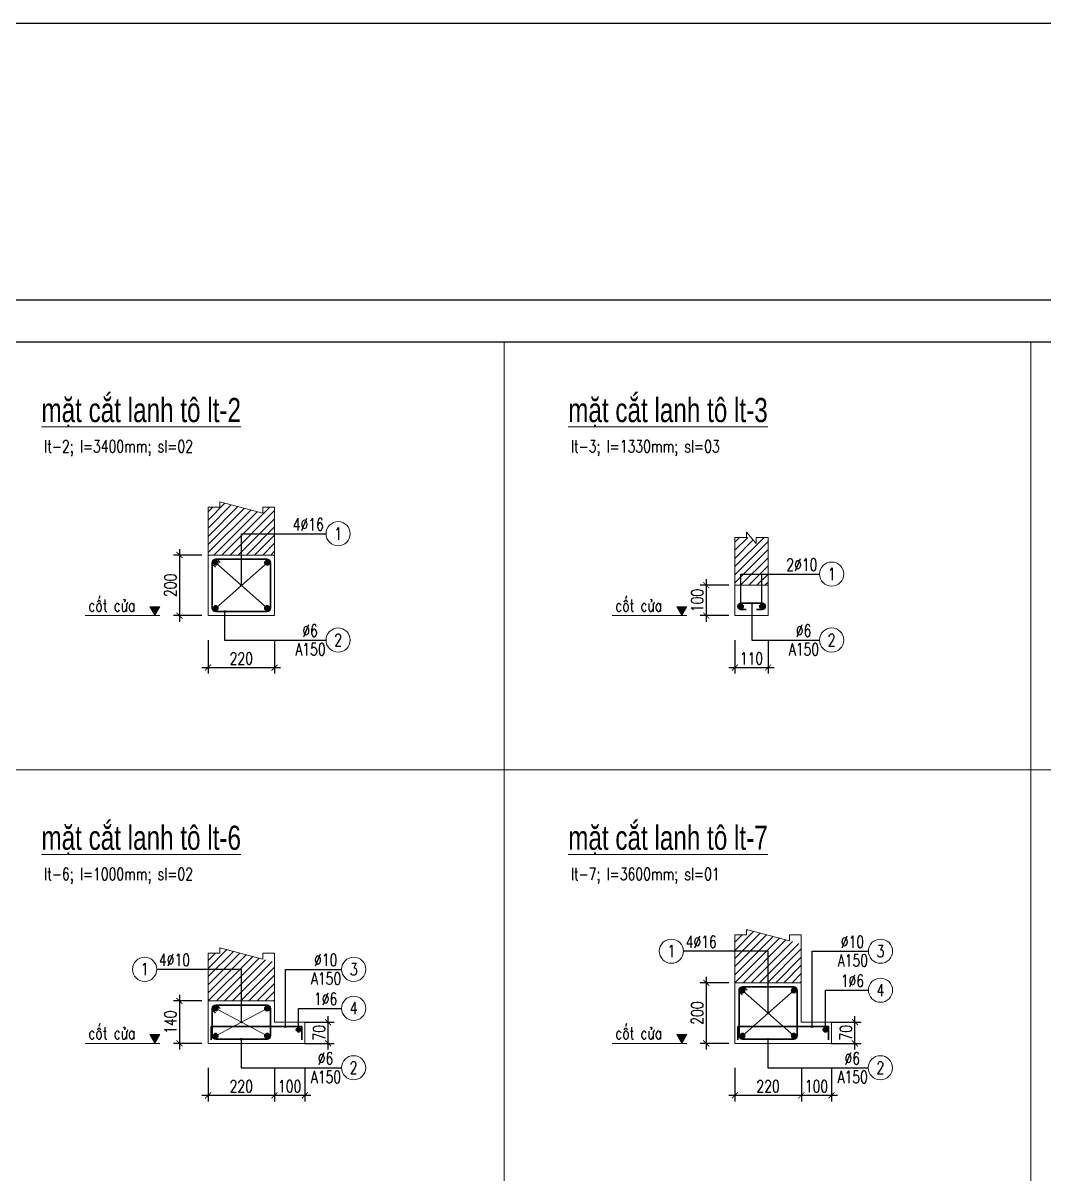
# Model space of a CAD drawing. Extents: x -1855204 to -1466800, y -1308584 to -996495.
# Drawn here: x -1773292 to -1756406, y -1288916 to -1269883 of the extents above; entities that cross this region are included whole.
import ezdxf
from ezdxf.enums import TextEntityAlignment as Align

# ---------------------------------------------------------------- set-up
doc = ezdxf.new("R2010")
doc.units = 0
doc.header["$LTSCALE"] = 150
doc.header["$PDMODE"] = 35
doc.layers.get('Defpoints').update_dxf_attribs({"lineweight": 18})
for name, color, linetype, lineweight in [('05.Text', 253, 'Continuous', 18), ('11.Khung bo', 32, 'Continuous', 50), ('12.Khung', 36, 'Continuous', 25), ('KCVN-THAY', 7, 'Continuous', 25), ('LS-CAT', 30, 'Continuous', 20), ('LS-DIM', 251, 'Continuous', 13), ('LS-HATCH', 147, 'Continuous', 9), ('LS-TEXT', 60, 'Continuous', 20), ('LS-THAY', 7, 'Continuous', 20), ('LS-THEP', 3, 'Continuous', 35), ('THEP DAI', 3, 'Continuous', 35)]:
    doc.layers.add(name, color=color, linetype=linetype, lineweight=lineweight)
doc.layers.add('DIM', color=1, linetype='Continuous')
doc.styles.add('LS.TEXT', font='vnromadi.shx', dxfattribs={"width": 0.7, "height": 4})
doc.styles.add('romans.shx', font='romans.shx', dxfattribs={"width": 0.75, "bigfont": 'vns.shx'})
doc.styles.add('vnsimpli', font='vnsimli.shx', dxfattribs={"width": 0.75})
doc.dimstyles.new('D20', dxfattribs={"dimscale": 0, "dimtxt": 200, "dimasz": 100, "dimexe": 100, "dimexo": 1, "dimgap": 50, "dimtad": 1, "dimdec": 0, "dimlfac": 0.2, "dimdsep": 46, "dimtxsty": 'vnsimpli', "dimblk1": 'ARCHTICK', "dimblk2": 'ARCHTICK', "dimsah": 1, "dimcen": 0, "dimdle": 100, "dimclrd": 256, "dimclre": 256, "dimclrt": 60, "dimadec": 0, "dimazin": 0, "dimtfac": 0.004, "dimtdec": 0, "dimtmove": 0, "dimatfit": 3, "dimldrblk": 'ARCHTICK', "dimfxl": 1, "dimtolj": 1, "dimarcsym": 0})
doc.dimstyles.new('LS.GHI CHU', dxfattribs={"dimtxt": 200, "dimasz": 120, "dimexe": 120, "dimexo": 120, "dimgap": 80, "dimtad": 1, "dimdec": 0, "dimzin": 0, "dimdsep": 46, "dimtxsty": 'romans.shx', "dimblk": 'ARCHTICK', "dimcen": 0.09, "dimdle": 120, "dimclrd": 256, "dimclre": 8, "dimclrt": 7, "dimadec": 0, "dimazin": 0, "dimtfac": 1, "dimtdec": 0, "dimtofl": 0, "dimtmove": 0, "dimatfit": 3, "dimldrblk": 'ARCHTICK', "dimfxl": 1, "dimtolj": 1, "dimtzin": 0, "dimarcsym": 0})

# ---------------------------------------------------------------- blocks, each defined once
blk = doc.blocks.new('*U4')
at = {"layer": 'KCVN-THAY', "color": 140}
blk.add_lwpolyline([(214871.76, 86966.68), (215381.8, 86966.68), (215381.8, 86579.68), (214871.76, 86579.68)], close=True, dxfattribs=at)
blk = doc.blocks.new('100')
at = {"layer": '11.Khung bo', "const_width": 26.7}
blk.add_lwpolyline([(1860913, -945240), (1860913, -916940), (1896063, -916940), (1896063, -945240)], close=True, dxfattribs=at)
at = {"layer": '12.Khung', "color": 1}
blk.add_lwpolyline([(1901579, -945940), (1901579, -916240), (1859580, -916240), (1859580, -945940)], close=True, dxfattribs=at)
blk = doc.blocks.new('_ArchTick')
at = {"layer": 'DIM', "color": 0, "const_width": 0.15}
blk.add_lwpolyline([(-0.5, -0.5), (0.5, 0.5)], dxfattribs=at)
blk = doc.blocks.new('*D2102')
at = {"layer": 'Defpoints', "color": 0, "transparency": 16777216}
for p in [(-1770232, -1280087), (-1769132, -1280087), (-1769132, -1280542)]:
    blk.add_point(p, dxfattribs=at)
at = {"layer": 'LS-DIM', "lineweight": -2, "transparency": 16777216}
for p, q in [((-1770232, -1280088), (-1770232, -1280642)), ((-1769132, -1280088), (-1769132, -1280642)), ((-1770332, -1280542), (-1769032, -1280542))]:
    blk.add_line(p, q, dxfattribs=at)
at = {"layer": 'LS-DIM', "lineweight": -2, "transparency": 16777216, "xscale": 100, "yscale": 100, "zscale": 100, "rotation": 180}
blk.add_blockref('_ArchTick', (-1770232, -1280542), dxfattribs=at)
at = {"layer": 'LS-DIM', "lineweight": -2, "transparency": 16777216, "xscale": 100, "yscale": 100, "zscale": 100}
blk.add_blockref('_ArchTick', (-1769132, -1280542), dxfattribs=at)
at = {"layer": 'LS-DIM', "color": 60, "transparency": 16777216, "insert": (-1769682, -1280392), "char_height": 200, "attachment_point": 5, "style": 'vnsimpli'}
blk.add_mtext('\\A1;220', dxfattribs=at)
blk = doc.blocks.new('*D2103')
at = {"layer": 'Defpoints', "color": 0, "transparency": 16777216}
for p in [(-1770332, -1278681), (-1770704, -1279683), (-1770332, -1279683)]:
    blk.add_point(p, dxfattribs=at)
at = {"layer": 'LS-DIM', "lineweight": -2, "transparency": 16777216}
for p, q in [((-1770704, -1278581), (-1770704, -1279783)), ((-1770333, -1278681), (-1770804, -1278681)), ((-1770333, -1279683), (-1770804, -1279683))]:
    blk.add_line(p, q, dxfattribs=at)
at = {"layer": 'LS-DIM', "lineweight": -2, "transparency": 16777216, "xscale": 100, "yscale": 100, "zscale": 100}
for p, rotation in [((-1770704, -1278681), 90), ((-1770704, -1279683), 270)]:
    blk.add_blockref('_ArchTick', p, dxfattribs=dict(at, rotation=rotation))
at = {"layer": 'LS-DIM', "color": 60, "transparency": 16777216, "insert": (-1770854, -1279182), "char_height": 200, "attachment_point": 5, "rotation": 90, "style": 'vnsimpli'}
blk.add_mtext('\\A1;200', dxfattribs=at)
blk = doc.blocks.new('cotthep')
at = {"layer": 'LS-THAY'}
blk.add_circle((-250, 0), 250, dxfattribs=at)
at = {"layer": 'LS-TEXT', "style": 'vnsimpli', "width": 0.75}
for tag, p in [('24`25', (446, 69)), ('10', (-250, -123)), ('A200', (440, -316))]:
    blk.add_attdef(tag, text='', height=250, dxfattribs=at).set_placement(p, align=Align.CENTER)
blk = doc.blocks.new('THEP DAM')
at = {"layer": 'LS-THEP'}
for p, q in [((-0.6, 0), (0.6, 0)), ((-0.42, 0.42), (0.42, -0.42)), ((-0.42, -0.42), (0.42, 0.42)), ((0, 0.6), (0, -0.6))]:
    blk.add_line(p, q, dxfattribs=at)
blk.add_circle((0, 0), 0.6, dxfattribs=at)
blk = doc.blocks.new('*D2104')
at = {"layer": 'Defpoints', "color": 0, "transparency": 16777216}
for p in [(-1761519, -1280087), (-1760969, -1280087), (-1760969, -1280542)]:
    blk.add_point(p, dxfattribs=at)
at = {"layer": 'LS-DIM', "lineweight": -2, "transparency": 16777216}
for p, q in [((-1761519, -1280088), (-1761519, -1280642)), ((-1760969, -1280088), (-1760969, -1280642)), ((-1761619, -1280542), (-1760869, -1280542))]:
    blk.add_line(p, q, dxfattribs=at)
at = {"layer": 'LS-DIM', "lineweight": -2, "transparency": 16777216, "xscale": 100, "yscale": 100, "zscale": 100, "rotation": 180}
blk.add_blockref('_ArchTick', (-1761519, -1280542), dxfattribs=at)
at = {"layer": 'LS-DIM', "lineweight": -2, "transparency": 16777216, "xscale": 100, "yscale": 100, "zscale": 100}
blk.add_blockref('_ArchTick', (-1760969, -1280542), dxfattribs=at)
at = {"layer": 'LS-DIM', "color": 60, "transparency": 16777216, "insert": (-1761244, -1280392), "char_height": 200, "attachment_point": 5, "style": 'vnsimpli'}
blk.add_mtext('\\A1;110', dxfattribs=at)
blk = doc.blocks.new('*D2105')
at = {"layer": 'Defpoints', "color": 0, "transparency": 16777216}
for p in [(-1761619, -1279181), (-1761991, -1279683), (-1761619, -1279683)]:
    blk.add_point(p, dxfattribs=at)
at = {"layer": 'LS-DIM', "lineweight": -2, "transparency": 16777216}
for p, q in [((-1761991, -1279081), (-1761991, -1279783)), ((-1761620, -1279181), (-1762091, -1279181)), ((-1761620, -1279683), (-1762091, -1279683))]:
    blk.add_line(p, q, dxfattribs=at)
at = {"layer": 'LS-DIM', "lineweight": -2, "transparency": 16777216, "xscale": 100, "yscale": 100, "zscale": 100}
for p, rotation in [((-1761991, -1279181), 90), ((-1761991, -1279683), 270)]:
    blk.add_blockref('_ArchTick', p, dxfattribs=dict(at, rotation=rotation))
at = {"layer": 'LS-DIM', "color": 60, "transparency": 16777216, "insert": (-1762141, -1279432), "char_height": 200, "attachment_point": 5, "rotation": 90, "style": 'vnsimpli'}
blk.add_mtext('\\A1;100', dxfattribs=at)
blk = doc.blocks.new('*D2112')
at = {"layer": 'Defpoints', "color": 0, "transparency": 16777216}
for p in [(-1770232, -1287159), (-1769132, -1287159), (-1769132, -1287615)]:
    blk.add_point(p, dxfattribs=at)
at = {"layer": 'LS-DIM', "lineweight": -2, "transparency": 16777216}
for p, q in [((-1770232, -1287160), (-1770232, -1287715)), ((-1769132, -1287160), (-1769132, -1287715)), ((-1770332, -1287615), (-1769032, -1287615))]:
    blk.add_line(p, q, dxfattribs=at)
at = {"layer": 'LS-DIM', "lineweight": -2, "transparency": 16777216, "xscale": 100, "yscale": 100, "zscale": 100, "rotation": 180}
blk.add_blockref('_ArchTick', (-1770232, -1287615), dxfattribs=at)
at = {"layer": 'LS-DIM', "lineweight": -2, "transparency": 16777216, "xscale": 100, "yscale": 100, "zscale": 100}
blk.add_blockref('_ArchTick', (-1769132, -1287615), dxfattribs=at)
at = {"layer": 'LS-DIM', "color": 60, "transparency": 16777216, "insert": (-1769682, -1287465), "char_height": 200, "attachment_point": 5, "style": 'vnsimpli'}
blk.add_mtext('\\A1;220', dxfattribs=at)
blk = doc.blocks.new('*D2113')
at = {"layer": 'Defpoints', "color": 0, "transparency": 16777216}
for p in [(-1770332, -1286054), (-1770704, -1286756), (-1770332, -1286756)]:
    blk.add_point(p, dxfattribs=at)
at = {"layer": 'LS-DIM', "lineweight": -2, "transparency": 16777216}
for p, q in [((-1770704, -1285954), (-1770704, -1286856)), ((-1770333, -1286054), (-1770804, -1286054)), ((-1770333, -1286756), (-1770804, -1286756))]:
    blk.add_line(p, q, dxfattribs=at)
at = {"layer": 'LS-DIM', "lineweight": -2, "transparency": 16777216, "xscale": 100, "yscale": 100, "zscale": 100}
for p, rotation in [((-1770704, -1286054), 90), ((-1770704, -1286756), 270)]:
    blk.add_blockref('_ArchTick', p, dxfattribs=dict(at, rotation=rotation))
at = {"layer": 'LS-DIM', "color": 60, "transparency": 16777216, "insert": (-1770854, -1286405), "char_height": 200, "attachment_point": 5, "rotation": 90, "style": 'vnsimpli'}
blk.add_mtext('\\A1;140', dxfattribs=at)
blk = doc.blocks.new('*D2114')
at = {"layer": 'Defpoints', "color": 0, "transparency": 16777216}
for p in [(-1768632, -1286406), (-1768245, -1286406), (-1768632, -1286756)]:
    blk.add_point(p, dxfattribs=at)
at = {"layer": 'LS-DIM', "lineweight": -2, "transparency": 16777216}
for p, q in [((-1768245, -1286856), (-1768245, -1286306)), ((-1768631, -1286406), (-1768145, -1286406)), ((-1768631, -1286756), (-1768145, -1286756))]:
    blk.add_line(p, q, dxfattribs=at)
at = {"layer": 'LS-DIM', "lineweight": -2, "transparency": 16777216, "xscale": 100, "yscale": 100, "zscale": 100}
for p, rotation in [((-1768245, -1286406), 90), ((-1768245, -1286756), 270)]:
    blk.add_blockref('_ArchTick', p, dxfattribs=dict(at, rotation=rotation))
at = {"layer": 'LS-DIM', "color": 60, "transparency": 16777216, "insert": (-1768395, -1286581), "char_height": 200, "attachment_point": 5, "rotation": 90, "style": 'vnsimpli'}
blk.add_mtext('\\A1;70', dxfattribs=at)
blk = doc.blocks.new('*D2115')
at = {"layer": 'Defpoints', "color": 0, "transparency": 16777216}
for p in [(-1769132, -1287159), (-1768632, -1287159), (-1768632, -1287615)]:
    blk.add_point(p, dxfattribs=at)
at = {"layer": 'LS-DIM', "lineweight": -2, "transparency": 16777216}
for p, q in [((-1769132, -1287160), (-1769132, -1287715)), ((-1768632, -1287160), (-1768632, -1287715)), ((-1769232, -1287615), (-1768532, -1287615))]:
    blk.add_line(p, q, dxfattribs=at)
at = {"layer": 'LS-DIM', "lineweight": -2, "transparency": 16777216, "xscale": 100, "yscale": 100, "zscale": 100, "rotation": 180}
blk.add_blockref('_ArchTick', (-1769132, -1287615), dxfattribs=at)
at = {"layer": 'LS-DIM', "lineweight": -2, "transparency": 16777216, "xscale": 100, "yscale": 100, "zscale": 100}
blk.add_blockref('_ArchTick', (-1768632, -1287615), dxfattribs=at)
at = {"layer": 'LS-DIM', "color": 60, "transparency": 16777216, "insert": (-1768882, -1287465), "char_height": 200, "attachment_point": 5, "style": 'vnsimpli'}
blk.add_mtext('\\A1;100', dxfattribs=at)
blk = doc.blocks.new('*D2116')
at = {"layer": 'Defpoints', "color": 0, "transparency": 16777216}
for p in [(-1761519, -1287159), (-1760419, -1287159), (-1760419, -1287615)]:
    blk.add_point(p, dxfattribs=at)
at = {"layer": 'LS-DIM', "lineweight": -2, "transparency": 16777216}
for p, q in [((-1761519, -1287160), (-1761519, -1287715)), ((-1760419, -1287160), (-1760419, -1287715)), ((-1761619, -1287615), (-1760319, -1287615))]:
    blk.add_line(p, q, dxfattribs=at)
at = {"layer": 'LS-DIM', "lineweight": -2, "transparency": 16777216, "xscale": 100, "yscale": 100, "zscale": 100, "rotation": 180}
blk.add_blockref('_ArchTick', (-1761519, -1287615), dxfattribs=at)
at = {"layer": 'LS-DIM', "lineweight": -2, "transparency": 16777216, "xscale": 100, "yscale": 100, "zscale": 100}
blk.add_blockref('_ArchTick', (-1760419, -1287615), dxfattribs=at)
at = {"layer": 'LS-DIM', "color": 60, "transparency": 16777216, "insert": (-1760969, -1287465), "char_height": 200, "attachment_point": 5, "style": 'vnsimpli'}
blk.add_mtext('\\A1;220', dxfattribs=at)
blk = doc.blocks.new('*D2117')
at = {"layer": 'Defpoints', "color": 0, "transparency": 16777216}
for p in [(-1761619, -1285754), (-1761991, -1286756), (-1761619, -1286756)]:
    blk.add_point(p, dxfattribs=at)
at = {"layer": 'LS-DIM', "lineweight": -2, "transparency": 16777216}
for p, q in [((-1761620, -1285754), (-1762091, -1285754)), ((-1761991, -1285654), (-1761991, -1286856)), ((-1761620, -1286756), (-1762091, -1286756))]:
    blk.add_line(p, q, dxfattribs=at)
at = {"layer": 'LS-DIM', "lineweight": -2, "transparency": 16777216, "xscale": 100, "yscale": 100, "zscale": 100}
for p, rotation in [((-1761991, -1285754), 90), ((-1761991, -1286756), 270)]:
    blk.add_blockref('_ArchTick', p, dxfattribs=dict(at, rotation=rotation))
at = {"layer": 'LS-DIM', "color": 60, "transparency": 16777216, "insert": (-1762141, -1286255), "char_height": 200, "attachment_point": 5, "rotation": 90, "style": 'vnsimpli'}
blk.add_mtext('\\A1;200', dxfattribs=at)
blk = doc.blocks.new('*D2118')
at = {"layer": 'Defpoints', "color": 0, "transparency": 16777216}
for p in [(-1759919, -1286406), (-1759532, -1286406), (-1759919, -1286756)]:
    blk.add_point(p, dxfattribs=at)
at = {"layer": 'LS-DIM', "lineweight": -2, "transparency": 16777216}
for p, q in [((-1759532, -1286856), (-1759532, -1286306)), ((-1759918, -1286406), (-1759432, -1286406)), ((-1759918, -1286756), (-1759432, -1286756))]:
    blk.add_line(p, q, dxfattribs=at)
at = {"layer": 'LS-DIM', "lineweight": -2, "transparency": 16777216, "xscale": 100, "yscale": 100, "zscale": 100}
for p, rotation in [((-1759532, -1286406), 90), ((-1759532, -1286756), 270)]:
    blk.add_blockref('_ArchTick', p, dxfattribs=dict(at, rotation=rotation))
at = {"layer": 'LS-DIM', "color": 60, "transparency": 16777216, "insert": (-1759682, -1286581), "char_height": 200, "attachment_point": 5, "rotation": 90, "style": 'vnsimpli'}
blk.add_mtext('\\A1;70', dxfattribs=at)
blk = doc.blocks.new('*D2119')
at = {"layer": 'Defpoints', "color": 0, "transparency": 16777216}
for p in [(-1760419, -1287159), (-1759919, -1287159), (-1759919, -1287615)]:
    blk.add_point(p, dxfattribs=at)
at = {"layer": 'LS-DIM', "lineweight": -2, "transparency": 16777216}
for p, q in [((-1760419, -1287160), (-1760419, -1287715)), ((-1759919, -1287160), (-1759919, -1287715)), ((-1760519, -1287615), (-1759819, -1287615))]:
    blk.add_line(p, q, dxfattribs=at)
at = {"layer": 'LS-DIM', "lineweight": -2, "transparency": 16777216, "xscale": 100, "yscale": 100, "zscale": 100, "rotation": 180}
blk.add_blockref('_ArchTick', (-1760419, -1287615), dxfattribs=at)
at = {"layer": 'LS-DIM', "lineweight": -2, "transparency": 16777216, "xscale": 100, "yscale": 100, "zscale": 100}
blk.add_blockref('_ArchTick', (-1759919, -1287615), dxfattribs=at)
at = {"layer": 'LS-DIM', "color": 60, "transparency": 16777216, "insert": (-1760169, -1287465), "char_height": 200, "attachment_point": 5, "style": 'vnsimpli'}
blk.add_mtext('\\A1;100', dxfattribs=at)

msp = doc.modelspace()

# ---------------------------------------------------------------- hatches: boundary and pattern name
at = {"layer": 'LS-HATCH', "ltscale": 0.01}
h = msp.add_hatch(dxfattribs=at)
h.set_pattern_fill('ANSI31', color=256, scale=30, style=0)
h.set_pattern_definition([(45, (-538119.25, 2106711.84), (-67.351921, 67.351921), [])])
h.paths.add_polyline_path([(-1770231.6, -1278681.1), (-1769131.6, -1278681.1), (-1769131.6, -1277889.1), (-1769327, -1277889.1), (-1769327, -1277988.9), (-1770036.5, -1277802.9), (-1770036.5, -1277889.1), (-1770231.6, -1277889.1)])
h = msp.add_hatch(dxfattribs=at)
h.set_pattern_fill('ANSI31', color=256, scale=30, style=0)
h.set_pattern_definition([(45, (-529406.92, 2106211.84), (-67.351921, 67.351921), [])])
h.paths.add_polyline_path([(-1760969.3, -1278389.1), (-1761164.7, -1278389.1), (-1761164.7, -1278488.9), (-1761250.3, -1278389.1), (-1761519.3, -1278389.1), (-1761519.3, -1279181.1), (-1760969.3, -1279181.1)])
h = msp.add_hatch(dxfattribs=at)
h.set_pattern_fill('ANSI31', color=256, scale=30, style=0)
h.set_pattern_definition([(45, (-468436.31, 2153697.6), (-67.351921, 67.351921), [])])
h.paths.add_polyline_path([(-1761519.3, -1285753.5), (-1760419.3, -1285753.5), (-1760419.3, -1285112.5), (-1761324.2, -1284875.3), (-1761324.2, -1284961.4), (-1761519.3, -1284961.4)])
h = msp.add_hatch(dxfattribs=at)
h.set_pattern_fill('ANSI31', color=256, scale=30, style=0)
h.set_pattern_definition([(45, (-477148.64, 2153397.6), (-67.351921, 67.351921), [])])
h.paths.add_polyline_path([(-1770231.6, -1286053.5), (-1769131.6, -1286053.5), (-1769131.6, -1285412.5), (-1770036.5, -1285175.3), (-1770036.5, -1285261.4), (-1770231.6, -1285261.4)])

# ---------------------------------------------------------------- linework, layer by layer
at = {"layer": 'LS-DIM', "ltscale": 0.01}
for p, q in [((-1769255, -1278807.1), (-1770105.6, -1279557.1)), ((-1770105.6, -1278807.1), (-1769255, -1279557.1)), ((-1760542.7, -1285879.5), (-1761393.3, -1286629.5)), ((-1761393.3, -1285879.5), (-1760542.7, -1286629.5)), ((-1769255, -1286179.5), (-1770105.6, -1286629.5)), ((-1770105.6, -1286179.5), (-1769255, -1286629.5))]:
    msp.add_line(p, q, dxfattribs=at)
for points in [[(-1770231.6, -1277889.1), (-1770036.5, -1277889.1), (-1770036.5, -1277802.9), (-1769327, -1277988.9), (-1769327, -1277889.1), (-1769131.6, -1277889.1)], [(-1769131.6, -1277889.1), (-1769131.6, -1278681.1), (-1770231.6, -1278681.1), (-1770231.6, -1277889.1)], [(-1761519.3, -1278389.1), (-1761324.2, -1278389.1), (-1761324.2, -1278302.9), (-1761164.7, -1278488.9), (-1761164.7, -1278389.1), (-1760969.3, -1278389.1)], [(-1760969.3, -1278389.1), (-1760969.3, -1279181.1), (-1761519.3, -1279181.1), (-1761519.3, -1278389.1)], [(-1761519.3, -1284961.4), (-1761324.2, -1284961.4), (-1761324.2, -1284875.3), (-1760614.7, -1285061.3), (-1760614.7, -1284961.4), (-1760419.3, -1284961.4)], [(-1760419.3, -1284961.4), (-1760419.3, -1285753.5), (-1761519.3, -1285753.5), (-1761519.3, -1284961.4)], [(-1770231.6, -1285261.4), (-1770036.5, -1285261.4), (-1770036.5, -1285175.3), (-1769327, -1285361.3), (-1769327, -1285261.4), (-1769131.6, -1285261.4)], [(-1769131.6, -1285261.4), (-1769131.6, -1286053.5), (-1770231.6, -1286053.5), (-1770231.6, -1285261.4)]]:
    msp.add_lwpolyline(points, dxfattribs=at)
at = {"layer": 'LS-THAY'}
for p, q in [((-1765336, -1275157.8), (-1765336, -1296374.9)), ((-1756623.6, -1275157.8), (-1756623.6, -1296374.9)), ((-1771026.6, -1279683.1), (-1772261.7, -1279683.1)), ((-1762314.3, -1279683.1), (-1763549.4, -1279683.1)), ((-1782760.6, -1282230.1), (-1747911.3, -1282230.1)), ((-1768631.6, -1286405.5), (-1769131.6, -1286405.5)), ((-1768631.6, -1286755.5), (-1768631.6, -1286405.5)), ((-1759919.3, -1286405.5), (-1760419.3, -1286405.5)), ((-1759919.3, -1286755.5), (-1759919.3, -1286405.5)), ((-1771026.6, -1286755.5), (-1772261.7, -1286755.5)), ((-1769131.6, -1286755.5), (-1768631.6, -1286755.5)), ((-1762314.3, -1286755.5), (-1763549.4, -1286755.5)), ((-1760419.3, -1286755.5), (-1759919.3, -1286755.5))]:
    msp.add_line(p, q, dxfattribs=at)
at = {"layer": 'LS-THAY', "color": 140}
for points in [[(-1855203.4, -1231183.1), (-1466800.3, -1231182.6), (-1466800.3, -1269883.3), (-1855203.4, -1269883.3)], [(-1855203.1, -1269883.3), (-1466800.1, -1269882.8), (-1466800.1, -1308583.6), (-1855203.1, -1308583.6)]]:
    msp.add_lwpolyline(points, close=True, dxfattribs=at)
at = {"layer": 'LS-THAY'}
for points in [[(-1770231.6, -1279683.1), (-1769131.6, -1279683.1), (-1769131.6, -1278681.1), (-1770231.6, -1278681.1)], [(-1761519.3, -1279683.1), (-1760969.3, -1279683.1), (-1760969.3, -1279181.1), (-1761519.3, -1279181.1)], [(-1771109.7, -1279683.1), (-1771192.9, -1279539.1), (-1771026.6, -1279539.1)], [(-1762397.4, -1279683.1), (-1762480.5, -1279539.1), (-1762314.3, -1279539.1)], [(-1771109.7, -1286755.5), (-1771192.9, -1286611.5), (-1771026.6, -1286611.5)], [(-1762397.4, -1286755.5), (-1762480.5, -1286611.5), (-1762314.3, -1286611.5)]]:
    msp.add_lwpolyline(points, close=True, dxfattribs=at)
for points in [[(-1760419.3, -1286405.5), (-1760419.3, -1285753.5), (-1761519.3, -1285753.5), (-1761519.3, -1286755.5), (-1760419.3, -1286755.5)], [(-1769131.6, -1286405.5), (-1769131.6, -1286053.5), (-1770231.6, -1286053.5), (-1770231.6, -1286755.5), (-1769131.6, -1286755.5)]]:
    msp.add_lwpolyline(points, dxfattribs=at)
for points in [[(-1771026.6, -1279539.1), (-1771192.9, -1279539.1), (-1771109.7, -1279683.1)], [(-1762314.3, -1279539.1), (-1762480.5, -1279539.1), (-1762397.4, -1279683.1)], [(-1771026.6, -1286611.5), (-1771192.9, -1286611.5), (-1771109.7, -1286755.5)], [(-1762314.3, -1286611.5), (-1762480.5, -1286611.5), (-1762397.4, -1286755.5)]]:
    msp.add_solid(points, dxfattribs=at)
at = {"layer": 'LS-THEP'}
for p, q in [((-1770082.4, -1278751.1), (-1770105.6, -1278751.1)), ((-1770029.3, -1278804.3), (-1770082.4, -1278751.1)), ((-1770161.6, -1278807.1), (-1770161.6, -1278830.3)), ((-1770161.6, -1278830.3), (-1770108.4, -1278883.4)), ((-1761449.3, -1285879.5), (-1761449.3, -1285902.7)), ((-1761449.3, -1285902.7), (-1761396.1, -1285955.8)), ((-1761370.1, -1285823.5), (-1761393.3, -1285823.5)), ((-1761317, -1285876.7), (-1761370.1, -1285823.5)), ((-1770161.6, -1286179.5), (-1770161.6, -1286202.7)), ((-1770161.6, -1286202.7), (-1770108.4, -1286255.8)), ((-1770082.4, -1286123.5), (-1770105.6, -1286123.5)), ((-1770029.3, -1286176.7), (-1770082.4, -1286123.5))]:
    msp.add_line(p, q, dxfattribs=at)
for points in [[(-1770105.6, -1278751.1), (-1769255, -1278751.1, -0.4142136), (-1769199.1, -1278807.1), (-1769199.1, -1279557.2, -0.4142136), (-1769255, -1279613.1), (-1770105.6, -1279613.1, -0.4142136), (-1770161.6, -1279557.2), (-1770161.6, -1278807.1, -0.4142136)], [(-1761393.3, -1285823.5), (-1760542.7, -1285823.5, -0.4142136), (-1760486.8, -1285879.5), (-1760486.8, -1286629.6, -0.4142136), (-1760542.7, -1286685.5), (-1761393.3, -1286685.5, -0.4142136), (-1761449.3, -1286629.6), (-1761449.3, -1285879.5, -0.4142136)], [(-1770105.6, -1286123.5), (-1769255, -1286123.5, -0.4142136), (-1769199.1, -1286179.5), (-1769199.1, -1286629.6, -0.4142136), (-1769255, -1286685.5), (-1770105.6, -1286685.5, -0.4142136), (-1770161.6, -1286629.6), (-1770161.6, -1286179.5, -0.4142136)]]:
    msp.add_lwpolyline(points, format="xyb", close=True, dxfattribs=at)
for points in [[(-1770181.6, -1286699), (-1770181.6, -1286478.3), (-1768681, -1286478.3), (-1768681, -1286697.7)], [(-1761469.3, -1286699), (-1761469.3, -1286478.3), (-1759968.7, -1286478.3), (-1759968.7, -1286697.7)]]:
    msp.add_lwpolyline(points, dxfattribs=at)
for centre in [(-1770105.6, -1278807.1), (-1761393.3, -1285879.5), (-1770105.6, -1286179.5)]:
    msp.add_arc(centre, 56, 90, 180, dxfattribs=at)
at = {"layer": 'THEP DAI'}
msp.add_lwpolyline([(-1761331.3, -1279581), (-1761418.3, -1279581, -1), (-1761418.3, -1279479.1), (-1761065.8, -1279479.1, -1), (-1761065.8, -1279581), (-1761158.3, -1279581)], format="xyb", dxfattribs=at)

# ---------------------------------------------------------------- block references
at = {"layer": '05.Text', "xscale": 0.991454545641318, "yscale": 0.991454545641318, "zscale": 0.9914545456793755}
msp.add_blockref('100', (-3627771.2, -366053.4), dxfattribs=at)
at = {"layer": 'Defpoints', "xscale": 100, "yscale": 100, "zscale": 100}
msp.add_blockref('*U4', (-23275549.9, -9966551.1), dxfattribs=at)
at = {"layer": 'LS-CAT', "xscale": 62.8507295192685, "yscale": 62.8507295192685, "zscale": 62.8507295192685}
msp.add_blockref('THEP DAM', (-1761417.3, -1279530.1), dxfattribs=at)
at = {"layer": 'LS-DIM'}
ref = msp.add_blockref('cotthep', (-1768280.2, -1278328.3), dxfattribs=dict(at, xscale=-0.7999999998137355, yscale=0.7999999998137355, zscale=0.8))
ref.add_attrib('10', '1', dxfattribs={"layer": 'LS-TEXT', "height": 200, "style": 'vnsimpli', "width": 0.75}).set_placement((-1768080.2, -1278426.9), align=Align.CENTER)
ref.add_attrib('24`25', '4`16', dxfattribs={"layer": 'LS-TEXT', "height": 200, "style": 'vnsimpli', "width": 0.75}).set_placement((-1768573.2, -1278272.9), align=Align.CENTER)
ref = msp.add_blockref('cotthep', (-1760117.9, -1278995.9), dxfattribs=dict(at, xscale=-0.7999999998137355, yscale=0.7999999998137355, zscale=0.8))
ref.add_attrib('10', '1', dxfattribs={"layer": 'LS-TEXT', "height": 200, "style": 'vnsimpli', "width": 0.75}).set_placement((-1759917.9, -1279094.6), align=Align.CENTER)
ref.add_attrib('24`25', '2`10', dxfattribs={"layer": 'LS-TEXT', "height": 200, "style": 'vnsimpli', "width": 0.75}).set_placement((-1760410.9, -1278940.5), align=Align.CENTER)
ref = msp.add_blockref('cotthep', (-1768280.2, -1280087.1), dxfattribs=dict(at, xscale=-0.7999999998137355, yscale=0.7999999998137355, zscale=0.8))
ref.add_attrib('10', '2', dxfattribs={"layer": 'LS-TEXT', "height": 200, "style": 'vnsimpli', "width": 0.75}).set_placement((-1768080.2, -1280185.7), align=Align.CENTER)
ref.add_attrib('24`25', '%%C6', dxfattribs={"layer": 'LS-TEXT', "height": 200, "style": 'vnsimpli', "width": 0.75}).set_placement((-1768543.7, -1280031.6), align=Align.CENTER)
ref.add_attrib('A200', 'A150', dxfattribs={"layer": 'LS-TEXT', "height": 200, "style": 'vnsimpli', "width": 0.75}).set_placement((-1768537.5, -1280339.6), align=Align.CENTER)
ref = msp.add_blockref('cotthep', (-1760117.9, -1280087.1), dxfattribs=dict(at, xscale=-0.7999999998137355, yscale=0.7999999998137355, zscale=0.8))
ref.add_attrib('10', '2', dxfattribs={"layer": 'LS-TEXT', "height": 200, "style": 'vnsimpli', "width": 0.75}).set_placement((-1759917.9, -1280185.7), align=Align.CENTER)
ref.add_attrib('24`25', '%%C6', dxfattribs={"layer": 'LS-TEXT', "height": 200, "style": 'vnsimpli', "width": 0.75}).set_placement((-1760381.4, -1280031.6), align=Align.CENTER)
ref.add_attrib('A200', 'A150', dxfattribs={"layer": 'LS-TEXT', "height": 200, "style": 'vnsimpli', "width": 0.75}).set_placement((-1760375.2, -1280339.6), align=Align.CENTER)
ref = msp.add_blockref('cotthep', (-1762368.1, -1285231.7), dxfattribs=dict(at, xscale=0.7999999998137355, yscale=0.7999999998137355, zscale=0.7999999998137355))
ref.add_attrib('10', '1', dxfattribs={"layer": 'LS-TEXT', "height": 200, "style": 'vnsimpli', "width": 0.75}).set_placement((-1762568.1, -1285330.3), align=Align.CENTER)
ref.add_attrib('24`25', '4`16', dxfattribs={"layer": 'LS-TEXT', "height": 200, "style": 'vnsimpli', "width": 0.75}).set_placement((-1762075.1, -1285176.3), align=Align.CENTER)
ref = msp.add_blockref('cotthep', (-1759310, -1285231.7), dxfattribs=dict(at, xscale=-0.7999999998137355, yscale=0.7999999998137355, zscale=0.8))
ref.add_attrib('10', '3', dxfattribs={"layer": 'LS-TEXT', "height": 200, "style": 'vnsimpli', "width": 0.75}).set_placement((-1759110, -1285330.3), align=Align.CENTER)
ref.add_attrib('24`25', '`10', dxfattribs={"layer": 'LS-TEXT', "height": 200, "style": 'vnsimpli', "width": 0.75}).set_placement((-1759573.5, -1285176.3), align=Align.CENTER)
ref.add_attrib('A200', 'A150', dxfattribs={"layer": 'LS-TEXT', "height": 200, "style": 'vnsimpli', "width": 0.75}).set_placement((-1759567.4, -1285484.2), align=Align.CENTER)
ref = msp.add_blockref('cotthep', (-1771080.5, -1285531.7), dxfattribs=dict(at, xscale=0.7999999998137355, yscale=0.7999999998137355, zscale=0.7999999998137355))
ref.add_attrib('10', '1', dxfattribs={"layer": 'LS-TEXT', "height": 200, "style": 'vnsimpli', "width": 0.75}).set_placement((-1771280.5, -1285630.3), align=Align.CENTER)
ref.add_attrib('24`25', '4`10', dxfattribs={"layer": 'LS-TEXT', "height": 200, "style": 'vnsimpli', "width": 0.75}).set_placement((-1770787.4, -1285476.3), align=Align.CENTER)
ref = msp.add_blockref('cotthep', (-1768022.4, -1285531.7), dxfattribs=dict(at, xscale=-0.7999999998137355, yscale=0.7999999998137355, zscale=0.8))
ref.add_attrib('10', '3', dxfattribs={"layer": 'LS-TEXT', "height": 200, "style": 'vnsimpli', "width": 0.75}).set_placement((-1767822.4, -1285630.3), align=Align.CENTER)
ref.add_attrib('24`25', '`10', dxfattribs={"layer": 'LS-TEXT', "height": 200, "style": 'vnsimpli', "width": 0.75}).set_placement((-1768285.8, -1285476.3), align=Align.CENTER)
ref.add_attrib('A200', 'A150', dxfattribs={"layer": 'LS-TEXT', "height": 200, "style": 'vnsimpli', "width": 0.75}).set_placement((-1768279.7, -1285784.2), align=Align.CENTER)
ref = msp.add_blockref('cotthep', (-1759310, -1285876.5), dxfattribs=dict(at, xscale=-0.7999999998137355, yscale=0.7999999998137355, zscale=0.8))
ref.add_attrib('10', '4', dxfattribs={"layer": 'LS-TEXT', "height": 200, "style": 'vnsimpli', "width": 0.75}).set_placement((-1759110, -1285975.1), align=Align.CENTER)
ref.add_attrib('24`25', '1%%C6', dxfattribs={"layer": 'LS-TEXT', "height": 200, "style": 'vnsimpli', "width": 0.75}).set_placement((-1759573.5, -1285821.1), align=Align.CENTER)
ref = msp.add_blockref('cotthep', (-1768022.4, -1286176.5), dxfattribs=dict(at, xscale=-0.7999999998137355, yscale=0.7999999998137355, zscale=0.8))
ref.add_attrib('10', '4', dxfattribs={"layer": 'LS-TEXT', "height": 200, "style": 'vnsimpli', "width": 0.75}).set_placement((-1767822.4, -1286275.1), align=Align.CENTER)
ref.add_attrib('24`25', '1%%C6', dxfattribs={"layer": 'LS-TEXT', "height": 200, "style": 'vnsimpli', "width": 0.75}).set_placement((-1768285.8, -1286121.1), align=Align.CENTER)
ref = msp.add_blockref('cotthep', (-1768024.8, -1287159.4), dxfattribs=dict(at, xscale=-0.7999999998137355, yscale=0.7999999998137355, zscale=0.8))
ref.add_attrib('10', '2', dxfattribs={"layer": 'LS-TEXT', "height": 200, "style": 'vnsimpli', "width": 0.75}).set_placement((-1767824.8, -1287258.1), align=Align.CENTER)
ref.add_attrib('24`25', '%%C6', dxfattribs={"layer": 'LS-TEXT', "height": 200, "style": 'vnsimpli', "width": 0.75}).set_placement((-1768288.2, -1287104), align=Align.CENTER)
ref.add_attrib('A200', 'A150', dxfattribs={"layer": 'LS-TEXT', "height": 200, "style": 'vnsimpli', "width": 0.75}).set_placement((-1768282.1, -1287412), align=Align.CENTER)
ref = msp.add_blockref('cotthep', (-1759312.4, -1287159.4), dxfattribs=dict(at, xscale=-0.7999999998137355, yscale=0.7999999998137355, zscale=0.8))
ref.add_attrib('10', '2', dxfattribs={"layer": 'LS-TEXT', "height": 200, "style": 'vnsimpli', "width": 0.75}).set_placement((-1759112.4, -1287258.1), align=Align.CENTER)
ref.add_attrib('24`25', '%%C6', dxfattribs={"layer": 'LS-TEXT', "height": 200, "style": 'vnsimpli', "width": 0.75}).set_placement((-1759575.9, -1287104), align=Align.CENTER)
ref.add_attrib('A200', 'A150', dxfattribs={"layer": 'LS-TEXT', "height": 200, "style": 'vnsimpli', "width": 0.75}).set_placement((-1759569.8, -1287412), align=Align.CENTER)
at = {"layer": 'LS-THEP', "xscale": 63.63636363809928, "yscale": 63.63636363809928, "zscale": 63.63636363809928, "rotation": 180}
for p in [(-1770105.6, -1278807.1), (-1769255, -1278807.1), (-1770105.6, -1279557.1), (-1769255, -1279557.1), (-1761069.8, -1279530.1), (-1761393.3, -1285879.5), (-1760542.7, -1285879.5), (-1770105.6, -1286179.5), (-1769255, -1286179.5), (-1768733.4, -1286529.2), (-1760021.1, -1286529.2), (-1770105.6, -1286629.5), (-1769255, -1286629.5), (-1761393.3, -1286629.5), (-1760542.7, -1286629.5)]:
    msp.add_blockref('THEP DAM', p, dxfattribs=at)

# ---------------------------------------------------------------- texts
at = {"layer": 'LS-TEXT', "width": 0.75}
for s, height, style, p in [('%%UmÆt c¾t lanh t« lt-2', 400, 'LS.TEXT', (-1772987.1, -1276482.8)), ('%%UmÆt c¾t lanh t« lt-3', 400, 'LS.TEXT', (-1764274.8, -1276482.8)), ('lt-2; l=3400mm; sl=02', 200, 'vnsimpli', (-1772943.6, -1276982.8)), ('lt-3; l=1330mm; sl=03', 200, 'vnsimpli', (-1764231.3, -1276982.8)), ('cèt cöa', 200, 'vnsimpli', (-1772210.3, -1279614.5)), ('cèt cöa', 200, 'vnsimpli', (-1763498, -1279614.5)), ('%%UmÆt c¾t lanh t« lt-6', 400, 'LS.TEXT', (-1772987.1, -1283555.2)), ('%%UmÆt c¾t lanh t« lt-7', 400, 'LS.TEXT', (-1764274.8, -1283555.2)), ('lt-6; l=1000mm; sl=02', 200, 'vnsimpli', (-1772943.6, -1284055.2)), ('lt-7; l=3600mm; sl=01', 200, 'vnsimpli', (-1764231.3, -1284055.2)), ('cèt cöa', 200, 'vnsimpli', (-1772210.3, -1286686.9)), ('cèt cöa', 200, 'vnsimpli', (-1763498, -1286686.9))]:
    msp.add_text(s, height=height, dxfattribs=dict(at, style=style)).set_placement(p)

# ---------------------------------------------------------------- dimensions: what is measured, and where the dimension line sits
at = {"layer": 'LS-DIM'}
for base, p1, p2, override, picture, middle in [((-1770703.7, -1279683.1), (-1770331.6, -1278681.1), (-1770331.6, -1279683.1), {"dimscale": 1}, '*D2103', (-1770853.7, -1279182.1)), ((-1761991.4, -1279683.1), (-1761619.3, -1279181.1), (-1761619.3, -1279683.1), {"dimscale": 1, "dimtxsty": 'vnsimpli'}, '*D2105', (-1762141.4, -1279432.1)), ((-1761991.4, -1286755.5), (-1761619.3, -1285753.5), (-1761619.3, -1286755.5), {"dimscale": 1}, '*D2117', (-1762141.4, -1286254.5)), ((-1770703.7, -1286755.5), (-1770331.6, -1286053.5), (-1770331.6, -1286755.5), {"dimscale": 1}, '*D2113', (-1770853.7, -1286404.5)), ((-1768244.8, -1286405.5), (-1768631.6, -1286755.5), (-1768631.6, -1286405.5), {"dimscale": 1}, '*D2114', (-1768394.8, -1286580.5)), ((-1759532.4, -1286405.5), (-1759919.3, -1286755.5), (-1759919.3, -1286405.5), {"dimscale": 1}, '*D2118', (-1759682.4, -1286580.5))]:
    dim = msp.add_linear_dim(base=base, p1=p1, p2=p2, angle=90, dimstyle='D20', override=override, dxfattribs=at)
    dim.commit()
    dim.dimension.update_dxf_attribs({"geometry": picture, "text_midpoint": middle})
for base, p1, p2, override, picture, middle in [((-1769131.6, -1280542.3), (-1770231.6, -1280087.1), (-1769131.6, -1280087.1), {"dimscale": 1}, '*D2102', (-1769681.6, -1280392.3)), ((-1760969.3, -1280542.3), (-1761519.3, -1280087.1), (-1760969.3, -1280087.1), {"dimscale": 1, "dimtxsty": 'vnsimpli'}, '*D2104', (-1761244.3, -1280392.3)), ((-1769131.6, -1287614.7), (-1770231.6, -1287159.4), (-1769131.6, -1287159.4), {"dimscale": 1}, '*D2112', (-1769681.6, -1287464.7)), ((-1768631.6, -1287614.7), (-1769131.6, -1287159.4), (-1768631.6, -1287159.4), {"dimscale": 1}, '*D2115', (-1768881.6, -1287464.7)), ((-1760419.3, -1287614.7), (-1761519.3, -1287159.4), (-1760419.3, -1287159.4), {"dimscale": 1}, '*D2116', (-1760969.3, -1287464.7)), ((-1759919.3, -1287614.7), (-1760419.3, -1287159.4), (-1759919.3, -1287159.4), {"dimscale": 1}, '*D2119', (-1760169.3, -1287464.7))]:
    dim = msp.add_linear_dim(base=base, p1=p1, p2=p2, dimstyle='D20', override=override, dxfattribs=at)
    dim.commit()
    dim.dimension.update_dxf_attribs({"geometry": picture, "text_midpoint": middle})

# ---------------------------------------------------------------- leaders
for points in [[(-1769680.3, -1279182.1), (-1769680.3, -1278328.3), (-1768280.2, -1278328.3)], [(-1761417.3, -1279530.1), (-1761417.3, -1278995.9), (-1760161.7, -1278995.9)], [(-1761069.8, -1279530.1), (-1761069.8, -1278995.9), (-1760117.9, -1278995.9)], [(-1761236.7, -1279479.1), (-1761236.7, -1280087.1), (-1760117.9, -1280087.1)], [(-1769959.5, -1279613.8), (-1769959.5, -1280087.1), (-1768280.2, -1280087.1)], [(-1760968, -1286254.5), (-1760968, -1285231.7), (-1762368.1, -1285231.7)], [(-1760239.6, -1286478.3), (-1760239.6, -1285231.7), (-1759310, -1285231.7)], [(-1769680.3, -1286404.5), (-1769680.3, -1285531.7), (-1771080.5, -1285531.7)], [(-1768951.9, -1286478.3), (-1768951.9, -1285531.7), (-1768022.4, -1285531.7)], [(-1760021.1, -1286529.2), (-1760021.1, -1285876.5), (-1759310, -1285876.5)], [(-1768733.4, -1286529.2), (-1768733.4, -1286176.5), (-1768022.4, -1286176.5)], [(-1769684.5, -1286686.2), (-1769684.5, -1287159.4), (-1768024.8, -1287159.4)], [(-1760972.2, -1286686.2), (-1760972.2, -1287159.4), (-1759312.4, -1287159.4)]]:
    msp.add_leader(points, dimstyle='LS.GHI CHU', override={"dimscale": 50, "dimasz": 0.5, "dimtad": 0, "dimtxsty": 'vnsimpli', "dimldrblk": 'Origin'}, dxfattribs=at)

doc.saveas('drawing.dxf')
